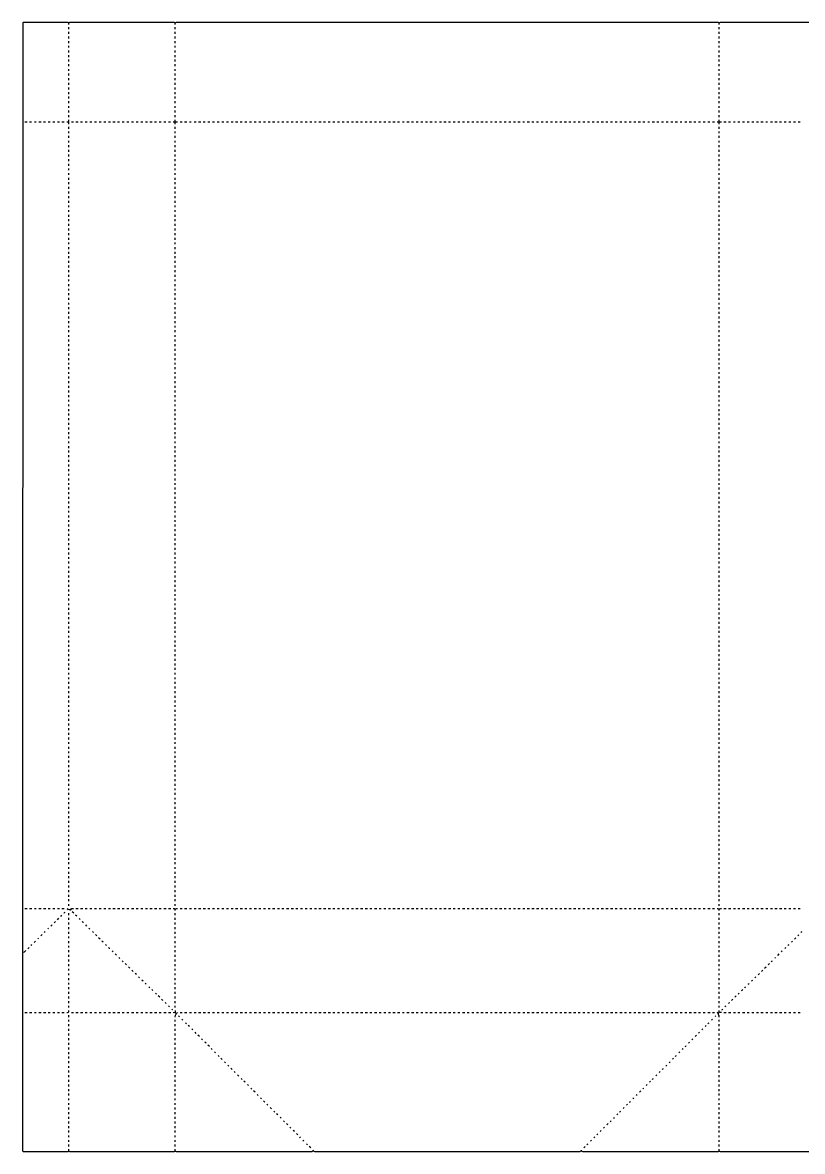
# Model space of a CAD drawing. Extents: x 917 to 8878, y 665 to 6428.
# Drawn here: x 917 to 4896, y 665 to 6428 of the extents above; entities that cross this region are included whole.
import ezdxf

# ---------------------------------------------------------------- set-up
doc = ezdxf.new("R2010")
doc.units = 0
doc.layers.get('0').update_dxf_attribs({"linetype": 'CONTINUOUS'})

msp = doc.modelspace()

# ---------------------------------------------------------------- linework, layer by layer
at = {"color": 7, "linetype": 'CONTINUOUS'}
for points in [[(5011, 6428), (4476, 6428), (4474.1, 6426.8), (4473, 6426), (4469.1, 6427.2), (4468, 6428), (1700, 6428), (1698.1, 6426.8), (1697, 6426, -0.191863), (1692, 6428), (1157, 6428), (1155.1, 6426.8), (1154, 6426, -0.191863), (1149, 6428), (920, 6428, 0.087552), (917.5, 6425), (917, 1683), (917, 668), (920, 665), (1149, 665, -0.120666), (1153, 667, -0.120666), (1157, 665), (1692, 665, -0.120666), (1696, 667, -0.120666), (1700, 665), (2394, 665, -0.079147), (2400, 668)], [(1153, 5910, 0.137217), (1151, 5921), (1151.2, 5921.9), (1152.6, 5925.1), (1153, 5931)], [(1142, 1905), (1149, 1901), (1160, 1899), (1162, 1898, 0.162278), (1166, 1904)], [(1160, 1899, -0.314561), (1166, 1904), (1167, 1905), (1176, 1905)], [(1685, 1905, -0.225288), (1694, 1903), (1698, 1903), (1699.1, 1903.8, -0.174795), (1708, 1905)], [(4461, 1905, -0.225288), (4470, 1903), (4474, 1903), (4475.1, 1903.8, -0.174795), (4484, 1905)], [(1129, 1882, -0.083767), (1134, 1886)], [(1061, 1815, -0.071068), (1068, 1821)], [(4890, 1783, -0.083767), (4895, 1787)], [(994, 1750, -0.083767), (999, 1754)], [(4873, 1766, -0.087559), (4879, 1771)], [(4806, 1701, 0.108348), (4812, 1706)], [(4823, 1717, -0.087559), (4829, 1722)], [(4737, 1633, -0.087559), (4743, 1638)], [(4687, 1584, -0.071068), (4694, 1590)], [(4602, 1501, -0.087559), (4608, 1506)], [(4620, 1519, 0.150937), (4625, 1523)], [(4636, 1534, -0.071068), (4643, 1540)], [(4586, 1486, 0.113888), (4592, 1491)], [(1142, 1374, 0.183117), (1151.5, 1375.5, 0.199901), (1153, 1385)], [(1683, 1387, -0.183481), (1678, 1392)], [(4465, 1367), (4467, 1369), (4468, 1371, 0.09902), (4472, 1376), (4472, 1385)], [(4485, 1387, 0.213245), (4490, 1392)], [(4502, 1403, -0.087559), (4508, 1408)], [(1696, 1351), (1696.5, 1361, -0.068175), (1701, 1366), (1701, 1368), (1701, 1371)], [(4468, 1371, -0.126966), (4461, 1374)], [(4472, 1351, 0.123526), (4467, 1369)], [(4415, 1317, -0.087559), (4421, 1322)], [(4248, 1150, -0.087559), (4254, 1155)], [(4298, 1200, -0.087559), (4304, 1205)], [(4131, 1033, -0.087559), (4137, 1038)], [(4182, 1084, -0.09902), (4187, 1088)], [(4082, 984, -0.09902), (4087, 988)], [(3964, 866, -0.087559), (3970, 871)], [(4014, 916, -0.087559), (4020, 921)], [(3847, 749, -0.087559), (3853, 754)], [(3797, 699, -0.087559), (3803, 704)], [(2398, 672), (2400, 670), (2400, 668, -0.085094), (2406, 665), (3762, 665, -0.079147), (3768, 668, -0.256569), (3770, 672)], [(3768, 668, -0.085094), (3774, 665), (4468, 665, -0.120666), (4472, 667, -0.120666), (4476, 665), (5011, 665, -0.120666), (5015, 667, -0.120666), (5019, 665), (5555, 665, -0.120666), (5559, 667)]]:
    msp.add_lwpolyline(points, format="xyb", dxfattribs=at)
for points in [[(1153, 6418), (1153, 6426)], [(1153, 6394), (1153, 6404)], [(1696, 6418), (1696, 6426)], [(1696, 6394), (1696, 6404)], [(4472, 6418), (4472, 6426)], [(4472, 6394), (4472, 6404)], [(1153, 6370), (1153, 6380)], [(1153, 6347), (1153, 6357)], [(1696, 6370), (1696, 6380)], [(1696, 6347), (1696, 6357)], [(4472, 6370), (4472, 6380)], [(4472, 6347), (4472, 6357)], [(1153, 6323), (1153, 6333)], [(1153, 6300), (1153, 6309)], [(1153, 6276), (1153, 6286)], [(1696, 6323), (1696, 6333)], [(1696, 6300), (1696, 6309)], [(1696, 6276), (1696, 6286)], [(4472, 6323), (4472, 6333)], [(4472, 6300), (4472, 6309)], [(4472, 6276), (4472, 6286)], [(1153, 6252), (1153, 6262)], [(1153, 6229), (1153, 6239)], [(1696, 6252), (1696, 6262)], [(1696, 6229), (1696, 6239)], [(4472, 6252), (4472, 6262)], [(4472, 6229), (4472, 6239)], [(1153, 6205), (1153, 6215)], [(1153, 6181), (1153, 6191)], [(1153, 6158), (1153, 6168)], [(1696, 6205), (1696, 6215)], [(1696, 6181), (1696, 6191)], [(1696, 6158), (1696, 6168)], [(4472, 6205), (4472, 6215)], [(4472, 6181), (4472, 6191)], [(4472, 6158), (4472, 6168)], [(1153, 6134), (1153, 6144)], [(1153, 6111), (1153, 6120)], [(1696, 6134), (1696, 6144)], [(1696, 6111), (1696, 6120)], [(4472, 6134), (4472, 6144)], [(4472, 6111), (4472, 6120)], [(1153, 6087), (1153, 6097)], [(1153, 6063), (1153, 6073)], [(1696, 6087), (1696, 6097)], [(1696, 6063), (1696, 6073)], [(4472, 6087), (4472, 6097)], [(4472, 6063), (4472, 6073)], [(1153, 6040), (1153, 6050)], [(1153, 6016), (1153, 6026)], [(1153, 5993), (1153, 6002)], [(1696, 6040), (1696, 6050)], [(1696, 6016), (1696, 6026)], [(1696, 5993), (1696, 6002)], [(4472, 6040), (4472, 6050)], [(4472, 6016), (4472, 6026)], [(4472, 5993), (4472, 6002)], [(1153, 5969), (1153, 5979)], [(1153, 5945), (1153, 5955)], [(1696, 5969), (1696, 5979)], [(1696, 5945), (1696, 5955)], [(4472, 5969), (4472, 5979)], [(4472, 5945), (4472, 5955)], [(929, 5921), (940, 5921)], [(953, 5921), (963, 5921)], [(977, 5921), (987, 5921)], [(1000, 5921), (1011, 5921)], [(1024, 5921), (1034, 5921)], [(1048, 5921), (1058, 5921)], [(1071, 5921), (1081, 5921)], [(1095, 5921), (1105, 5921)], [(1118, 5921), (1129, 5921)], [(1142, 5921), (1151, 5921)], [(1153, 5886), (1153, 5896)], [(1166, 5921), (1176, 5921)], [(1189, 5921), (1200, 5921)], [(1213, 5921), (1223, 5921)], [(1236, 5921), (1247, 5921)], [(1260, 5921), (1270, 5921)], [(1284, 5921), (1294, 5921)], [(1307, 5921), (1318, 5921)], [(1331, 5921), (1341, 5921)], [(1355, 5921), (1365, 5921)], [(1378, 5921), (1389, 5921)], [(1402, 5921), (1412, 5921)], [(1425, 5921), (1436, 5921)], [(1449, 5921), (1459, 5921)], [(1473, 5921), (1483, 5921)], [(1496, 5921), (1507, 5921)], [(1520, 5921), (1530, 5921)], [(1544, 5921), (1554, 5921)], [(1567, 5921), (1578, 5921)], [(1591, 5921), (1601, 5921)], [(1614, 5921), (1625, 5921)], [(1638, 5921), (1648, 5921)], [(1662, 5921), (1672, 5921)], [(1685, 5921), (1696, 5921), (1707, 5921)], [(1696, 5910), (1696, 5921), (1696, 5931)], [(1696, 5886), (1696, 5896)], [(1721, 5921), (1731, 5921)], [(1744, 5921), (1755, 5921)], [(1768, 5921), (1778, 5921)], [(1792, 5921), (1802, 5921)], [(1815, 5921), (1826, 5921)], [(1839, 5921), (1849, 5921)], [(1863, 5921), (1873, 5921)], [(1886, 5921), (1896, 5921)], [(1910, 5921), (1920, 5921)], [(1933, 5921), (1944, 5921)], [(1957, 5921), (1967, 5921)], [(1981, 5921), (1991, 5921)], [(2004, 5921), (2015, 5921)], [(2028, 5921), (2038, 5921)], [(2051, 5921), (2062, 5921)], [(2075, 5921), (2085, 5921)], [(2099, 5921), (2109, 5921)], [(2122, 5921), (2133, 5921)], [(2146, 5921), (2156, 5921)], [(2170, 5921), (2180, 5921)], [(2193, 5921), (2204, 5921)], [(2217, 5921), (2227, 5921)], [(2240, 5921), (2251, 5921)], [(2264, 5921), (2274, 5921)], [(2288, 5921), (2298, 5921)], [(2311, 5921), (2322, 5921)], [(2335, 5921), (2345, 5921)], [(2359, 5921), (2369, 5921)], [(2382, 5921), (2393, 5921)], [(2406, 5921), (2416, 5921)], [(2429, 5921), (2440, 5921)], [(2453, 5921), (2463, 5921)], [(2477, 5921), (2487, 5921)], [(2500, 5921), (2511, 5921)], [(2524, 5921), (2534, 5921)], [(2548, 5921), (2558, 5921)], [(2571, 5921), (2582, 5921)], [(2595, 5921), (2605, 5921)], [(2618, 5921), (2629, 5921)], [(2642, 5921), (2652, 5921)], [(2666, 5921), (2676, 5921)], [(2689, 5921), (2700, 5921)], [(2713, 5921), (2723, 5921)], [(2737, 5921), (2747, 5921)], [(2760, 5921), (2770, 5921)], [(2784, 5921), (2794, 5921)], [(2807, 5921), (2818, 5921)], [(2831, 5921), (2841, 5921)], [(2855, 5921), (2865, 5921)], [(2878, 5921), (2889, 5921)], [(2902, 5921), (2912, 5921)], [(2926, 5921), (2936, 5921)], [(2949, 5921), (2959, 5921)], [(2973, 5921), (2983, 5921)], [(2996, 5921), (3007, 5921)], [(3020, 5921), (3030, 5921)], [(3044, 5921), (3054, 5921)], [(3067, 5921), (3078, 5921)], [(3091, 5921), (3101, 5921)], [(3115, 5921), (3125, 5921)], [(3138, 5921), (3148, 5921)], [(3162, 5921), (3172, 5921)], [(3185, 5921), (3196, 5921)], [(3209, 5921), (3219, 5921)], [(3233, 5921), (3243, 5921)], [(3256, 5921), (3267, 5921)], [(3280, 5921), (3290, 5921)], [(3304, 5921), (3314, 5921)], [(3327, 5921), (3337, 5921)], [(3351, 5921), (3361, 5921)], [(3374, 5921), (3385, 5921)], [(3398, 5921), (3408, 5921)], [(3422, 5921), (3432, 5921)], [(3445, 5921), (3456, 5921)], [(3469, 5921), (3479, 5921)], [(3492, 5921), (3503, 5921)], [(3516, 5921), (3526, 5921)], [(3540, 5921), (3550, 5921)], [(3563, 5921), (3574, 5921)], [(3587, 5921), (3597, 5921)], [(3611, 5921), (3621, 5921)], [(3634, 5921), (3645, 5921)], [(3658, 5921), (3668, 5921)], [(3681, 5921), (3692, 5921)], [(3705, 5921), (3715, 5921)], [(3729, 5921), (3739, 5921)], [(3752, 5921), (3763, 5921)], [(3776, 5921), (3786, 5921)], [(3800, 5921), (3810, 5921)], [(3823, 5921), (3834, 5921)], [(3847, 5921), (3857, 5921)], [(3870, 5921), (3881, 5921)], [(3894, 5921), (3904, 5921)], [(3918, 5921), (3928, 5921)], [(3941, 5921), (3952, 5921)], [(3965, 5921), (3975, 5921)], [(3989, 5921), (3999, 5921)], [(4012, 5921), (4023, 5921)], [(4036, 5921), (4046, 5921)], [(4059, 5921), (4070, 5921)], [(4083, 5921), (4093, 5921)], [(4107, 5921), (4117, 5921)], [(4130, 5921), (4141, 5921)], [(4154, 5921), (4164, 5921)], [(4178, 5921), (4188, 5921)], [(4201, 5921), (4212, 5921)], [(4225, 5921), (4235, 5921)], [(4248, 5921), (4259, 5921)], [(4272, 5921), (4282, 5921)], [(4296, 5921), (4306, 5921)], [(4319, 5921), (4330, 5921)], [(4343, 5921), (4353, 5921)], [(4367, 5921), (4377, 5921)], [(4390, 5921), (4400, 5921)], [(4414, 5921), (4424, 5921)], [(4437, 5921), (4448, 5921)], [(4461, 5921), (4472, 5921), (4483, 5921)], [(4472, 5910), (4472, 5921), (4472, 5931)], [(4472, 5886), (4472, 5896)], [(4496, 5921), (4507, 5921)], [(4520, 5921), (4530, 5921)], [(4544, 5921), (4554, 5921)], [(4567, 5921), (4578, 5921)], [(4591, 5921), (4601, 5921)], [(4615, 5921), (4625, 5921)], [(4638, 5921), (4649, 5921)], [(4662, 5921), (4672, 5921)], [(4685, 5921), (4696, 5921)], [(4709, 5921), (4719, 5921)], [(4733, 5921), (4743, 5921)], [(4756, 5921), (4767, 5921)], [(4780, 5921), (4790, 5921)], [(4804, 5921), (4814, 5921)], [(4827, 5921), (4838, 5921)], [(4851, 5921), (4861, 5921)], [(4874, 5921), (4885, 5921)], [(1153, 5863), (1153, 5872)], [(1153, 5839), (1153, 5849)], [(1153, 5815), (1153, 5825)], [(1696, 5863), (1696, 5872)], [(1696, 5839), (1696, 5849)], [(1696, 5815), (1696, 5825)], [(4472, 5863), (4472, 5872)], [(4472, 5839), (4472, 5849)], [(4472, 5815), (4472, 5825)], [(1153, 5792), (1153, 5802)], [(1153, 5768), (1153, 5778)], [(1696, 5792), (1696, 5802)], [(1696, 5768), (1696, 5778)], [(4472, 5792), (4472, 5802)], [(4472, 5768), (4472, 5778)], [(1153, 5744), (1153, 5754)], [(1153, 5721), (1153, 5731)], [(1153, 5697), (1153, 5707)], [(1696, 5744), (1696, 5754)], [(1696, 5721), (1696, 5731)], [(1696, 5697), (1696, 5707)], [(4472, 5744), (4472, 5754)], [(4472, 5721), (4472, 5731)], [(4472, 5697), (4472, 5707)], [(1153, 5674), (1153, 5683)], [(1153, 5650), (1153, 5660)], [(1696, 5674), (1696, 5683)], [(1696, 5650), (1696, 5660)], [(4472, 5674), (4472, 5683)], [(4472, 5650), (4472, 5660)], [(1153, 5626), (1153, 5636)], [(1153, 5603), (1153, 5613)], [(1696, 5626), (1696, 5636)], [(1696, 5603), (1696, 5613)], [(4472, 5626), (4472, 5636)], [(4472, 5603), (4472, 5613)], [(1153, 5579), (1153, 5589)], [(1153, 5556), (1153, 5565)], [(1153, 5532), (1153, 5542)], [(1696, 5579), (1696, 5589)], [(1696, 5556), (1696, 5565)], [(1696, 5532), (1696, 5542)], [(4472, 5579), (4472, 5589)], [(4472, 5556), (4472, 5565)], [(4472, 5532), (4472, 5542)], [(1153, 5508), (1153, 5518)], [(1153, 5485), (1153, 5494)], [(1696, 5508), (1696, 5518)], [(1696, 5485), (1696, 5494)], [(4472, 5508), (4472, 5518)], [(4472, 5485), (4472, 5494)], [(1153, 5461), (1153, 5471)], [(1153, 5437), (1153, 5447)], [(1153, 5414), (1153, 5424)], [(1696, 5461), (1696, 5471)], [(1696, 5437), (1696, 5447)], [(1696, 5414), (1696, 5424)], [(4472, 5461), (4472, 5471)], [(4472, 5437), (4472, 5447)], [(4472, 5414), (4472, 5424)], [(1153, 5390), (1153, 5400)], [(1153, 5367), (1153, 5376)], [(1696, 5390), (1696, 5400)], [(1696, 5367), (1696, 5376)], [(4472, 5390), (4472, 5400)], [(4472, 5367), (4472, 5376)], [(1153, 5343), (1153, 5353)], [(1153, 5319), (1153, 5329)], [(1153, 5296), (1153, 5306)], [(1696, 5343), (1696, 5353)], [(1696, 5319), (1696, 5329)], [(1696, 5296), (1696, 5306)], [(4472, 5343), (4472, 5353)], [(4472, 5319), (4472, 5329)], [(4472, 5296), (4472, 5306)], [(1153, 5272), (1153, 5282)], [(1153, 5248), (1153, 5258)], [(1696, 5272), (1696, 5282)], [(1696, 5248), (1696, 5258)], [(4472, 5272), (4472, 5282)], [(4472, 5248), (4472, 5258)], [(1153, 5225), (1153, 5235)], [(1153, 5201), (1153, 5211)], [(1153, 5178), (1153, 5187)], [(1696, 5225), (1696, 5235)], [(1696, 5201), (1696, 5211)], [(1696, 5178), (1696, 5187)], [(4472, 5225), (4472, 5235)], [(4472, 5201), (4472, 5211)], [(4472, 5178), (4472, 5187)], [(1153, 5154), (1153, 5164)], [(1153, 5130), (1153, 5140)], [(1696, 5154), (1696, 5164)], [(1696, 5130), (1696, 5140)], [(4472, 5154), (4472, 5164)], [(4472, 5130), (4472, 5140)], [(1153, 5107), (1153, 5117)], [(1153, 5083), (1153, 5093)], [(1696, 5107), (1696, 5117)], [(1696, 5083), (1696, 5093)], [(4472, 5107), (4472, 5117)], [(4472, 5083), (4472, 5093)], [(1153, 5060), (1153, 5069)], [(1153, 5036), (1153, 5046)], [(1153, 5012), (1153, 5022)], [(1696, 5060), (1696, 5069)], [(1696, 5036), (1696, 5046)], [(1696, 5012), (1696, 5022)], [(4472, 5060), (4472, 5069)], [(4472, 5036), (4472, 5046)], [(4472, 5012), (4472, 5022)], [(1153, 4989), (1153, 4998)], [(1153, 4965), (1153, 4975)], [(1696, 4989), (1696, 4998)], [(1696, 4965), (1696, 4975)], [(4472, 4989), (4472, 4998)], [(4472, 4965), (4472, 4975)], [(1153, 4941), (1153, 4951)], [(1153, 4918), (1153, 4928)], [(1153, 4894), (1153, 4904)], [(1696, 4941), (1696, 4951)], [(1696, 4918), (1696, 4928)], [(1696, 4894), (1696, 4904)], [(4472, 4941), (4472, 4951)], [(4472, 4918), (4472, 4928)], [(4472, 4894), (4472, 4904)], [(1153, 4871), (1153, 4880)], [(1153, 4847), (1153, 4857)], [(1696, 4871), (1696, 4880)], [(1696, 4847), (1696, 4857)], [(4472, 4871), (4472, 4880)], [(4472, 4847), (4472, 4857)], [(1153, 4823), (1153, 4833)], [(1153, 4800), (1153, 4810)], [(1153, 4776), (1153, 4786)], [(1696, 4823), (1696, 4833)], [(1696, 4800), (1696, 4810)], [(1696, 4776), (1696, 4786)], [(4472, 4823), (4472, 4833)], [(4472, 4800), (4472, 4810)], [(4472, 4776), (4472, 4786)], [(1153, 4752), (1153, 4762)], [(1153, 4729), (1153, 4739)], [(1696, 4752), (1696, 4762)], [(1696, 4729), (1696, 4739)], [(4472, 4752), (4472, 4762)], [(4472, 4729), (4472, 4739)], [(1153, 4705), (1153, 4715)], [(1153, 4682), (1153, 4691)], [(1696, 4705), (1696, 4715)], [(1696, 4682), (1696, 4691)], [(4472, 4705), (4472, 4715)], [(4472, 4682), (4472, 4691)], [(1153, 4658), (1153, 4668)], [(1153, 4634), (1153, 4644)], [(1153, 4611), (1153, 4621)], [(1696, 4658), (1696, 4668)], [(1696, 4634), (1696, 4644)], [(1696, 4611), (1696, 4621)], [(4472, 4658), (4472, 4668)], [(4472, 4634), (4472, 4644)], [(4472, 4611), (4472, 4621)], [(1153, 4587), (1153, 4597)], [(1153, 4564), (1153, 4573)], [(1696, 4587), (1696, 4597)], [(1696, 4564), (1696, 4573)], [(4472, 4587), (4472, 4597)], [(4472, 4564), (4472, 4573)], [(1153, 4540), (1153, 4550)], [(1153, 4516), (1153, 4526)], [(1153, 4493), (1153, 4502)], [(1696, 4540), (1696, 4550)], [(1696, 4516), (1696, 4526)], [(1696, 4493), (1696, 4502)], [(4472, 4540), (4472, 4550)], [(4472, 4516), (4472, 4526)], [(4472, 4493), (4472, 4502)], [(1153, 4469), (1153, 4479)], [(1153, 4445), (1153, 4455)], [(1696, 4469), (1696, 4479)], [(1696, 4445), (1696, 4455)], [(4472, 4469), (4472, 4479)], [(4472, 4445), (4472, 4455)], [(1153, 4422), (1153, 4432)], [(1153, 4398), (1153, 4408)], [(1153, 4375), (1153, 4384)], [(1696, 4422), (1696, 4432)], [(1696, 4398), (1696, 4408)], [(1696, 4375), (1696, 4384)], [(4472, 4422), (4472, 4432)], [(4472, 4398), (4472, 4408)], [(4472, 4375), (4472, 4384)], [(1153, 4351), (1153, 4361)], [(1153, 4327), (1153, 4337)], [(1696, 4351), (1696, 4361)], [(1696, 4327), (1696, 4337)], [(4472, 4351), (4472, 4361)], [(4472, 4327), (4472, 4337)], [(1153, 4304), (1153, 4314)], [(1153, 4280), (1153, 4290)], [(1153, 4256), (1153, 4266)], [(1696, 4304), (1696, 4314)], [(1696, 4280), (1696, 4290)], [(1696, 4256), (1696, 4266)], [(4472, 4304), (4472, 4314)], [(4472, 4280), (4472, 4290)], [(4472, 4256), (4472, 4266)], [(1153, 4233), (1153, 4243)], [(1153, 4209), (1153, 4219)], [(1696, 4233), (1696, 4243)], [(1696, 4209), (1696, 4219)], [(4472, 4233), (4472, 4243)], [(4472, 4209), (4472, 4219)], [(1153, 4186), (1153, 4195)], [(1153, 4162), (1153, 4172)], [(1696, 4186), (1696, 4195)], [(1696, 4162), (1696, 4172)], [(4472, 4186), (4472, 4195)], [(4472, 4162), (4472, 4172)], [(1153, 4138), (1153, 4148)], [(1153, 4115), (1153, 4125)], [(1153, 4091), (1153, 4101)], [(1696, 4138), (1696, 4148)], [(1696, 4115), (1696, 4125)], [(1696, 4091), (1696, 4101)], [(4472, 4138), (4472, 4148)], [(4472, 4115), (4472, 4125)], [(4472, 4091), (4472, 4101)], [(1153, 4068), (1153, 4077)], [(1153, 4044), (1153, 4054)], [(1696, 4068), (1696, 4077)], [(1696, 4044), (1696, 4054)], [(4472, 4068), (4472, 4077)], [(4472, 4044), (4472, 4054)], [(1153, 4020), (1153, 4030)], [(1153, 3997), (1153, 4006)], [(1153, 3973), (1153, 3983)], [(1696, 4020), (1696, 4030)], [(1696, 3997), (1696, 4006)], [(1696, 3973), (1696, 3983)], [(4472, 4020), (4472, 4030)], [(4472, 3997), (4472, 4006)], [(4472, 3973), (4472, 3983)], [(1153, 3949), (1153, 3959)], [(1153, 3926), (1153, 3936)], [(1696, 3949), (1696, 3959)], [(1696, 3926), (1696, 3936)], [(4472, 3949), (4472, 3959)], [(4472, 3926), (4472, 3936)], [(1153, 3902), (1153, 3912)], [(1153, 3879), (1153, 3888)], [(1153, 3855), (1153, 3865)], [(1696, 3902), (1696, 3912)], [(1696, 3879), (1696, 3888)], [(1696, 3855), (1696, 3865)], [(4472, 3902), (4472, 3912)], [(4472, 3879), (4472, 3888)], [(4472, 3855), (4472, 3865)], [(1153, 3831), (1153, 3841)], [(1153, 3808), (1153, 3818)], [(1696, 3831), (1696, 3841)], [(1696, 3808), (1696, 3818)], [(4472, 3831), (4472, 3841)], [(4472, 3808), (4472, 3818)], [(1153, 3784), (1153, 3794)], [(1153, 3760), (1153, 3770)], [(1153, 3737), (1153, 3747)], [(1696, 3784), (1696, 3794)], [(1696, 3760), (1696, 3770)], [(1696, 3737), (1696, 3747)], [(4472, 3784), (4472, 3794)], [(4472, 3760), (4472, 3770)], [(4472, 3737), (4472, 3747)], [(1153, 3713), (1153, 3723)], [(1153, 3690), (1153, 3699)], [(1696, 3713), (1696, 3723)], [(1696, 3690), (1696, 3699)], [(4472, 3713), (4472, 3723)], [(4472, 3690), (4472, 3699)], [(1153, 3666), (1153, 3676)], [(1153, 3642), (1153, 3652)], [(1696, 3666), (1696, 3676)], [(1696, 3642), (1696, 3652)], [(4472, 3666), (4472, 3676)], [(4472, 3642), (4472, 3652)], [(1153, 3619), (1153, 3629)], [(1153, 3595), (1153, 3605)], [(1153, 3572), (1153, 3581)], [(1696, 3619), (1696, 3629)], [(1696, 3595), (1696, 3605)], [(1696, 3572), (1696, 3581)], [(4472, 3619), (4472, 3629)], [(4472, 3595), (4472, 3605)], [(4472, 3572), (4472, 3581)], [(1153, 3548), (1153, 3558)], [(1153, 3524), (1153, 3534)], [(1696, 3548), (1696, 3558)], [(1696, 3524), (1696, 3534)], [(4472, 3548), (4472, 3558)], [(4472, 3524), (4472, 3534)], [(1153, 3501), (1153, 3510)], [(1153, 3477), (1153, 3487)], [(1153, 3453), (1153, 3463)], [(1696, 3501), (1696, 3510)], [(1696, 3477), (1696, 3487)], [(1696, 3453), (1696, 3463)], [(4472, 3501), (4472, 3510)], [(4472, 3477), (4472, 3487)], [(4472, 3453), (4472, 3463)], [(1153, 3430), (1153, 3440)], [(1153, 3406), (1153, 3416)], [(1696, 3430), (1696, 3440)], [(1696, 3406), (1696, 3416)], [(4472, 3430), (4472, 3440)], [(4472, 3406), (4472, 3416)], [(1153, 3383), (1153, 3392)], [(1153, 3359), (1153, 3369)], [(1153, 3335), (1153, 3345)], [(1696, 3383), (1696, 3392)], [(1696, 3359), (1696, 3369)], [(1696, 3335), (1696, 3345)], [(4472, 3383), (4472, 3392)], [(4472, 3359), (4472, 3369)], [(4472, 3335), (4472, 3345)], [(1153, 3312), (1153, 3322)], [(1153, 3288), (1153, 3298)], [(1696, 3312), (1696, 3322)], [(1696, 3288), (1696, 3298)], [(4472, 3312), (4472, 3322)], [(4472, 3288), (4472, 3298)], [(1153, 3264), (1153, 3274)], [(1153, 3241), (1153, 3251)], [(1696, 3264), (1696, 3274)], [(1696, 3241), (1696, 3251)], [(4472, 3264), (4472, 3274)], [(4472, 3241), (4472, 3251)], [(1153, 3217), (1153, 3227)], [(1153, 3194), (1153, 3203)], [(1153, 3170), (1153, 3180)], [(1696, 3217), (1696, 3227)], [(1696, 3194), (1696, 3203)], [(1696, 3170), (1696, 3180)], [(4472, 3217), (4472, 3227)], [(4472, 3194), (4472, 3203)], [(4472, 3170), (4472, 3180)], [(1153, 3146), (1153, 3156)], [(1153, 3123), (1153, 3133)], [(1696, 3146), (1696, 3156)], [(1696, 3123), (1696, 3133)], [(4472, 3146), (4472, 3156)], [(4472, 3123), (4472, 3133)], [(1153, 3099), (1153, 3109)], [(1153, 3076), (1153, 3085)], [(1153, 3052), (1153, 3062)], [(1696, 3099), (1696, 3109)], [(1696, 3076), (1696, 3085)], [(1696, 3052), (1696, 3062)], [(4472, 3099), (4472, 3109)], [(4472, 3076), (4472, 3085)], [(4472, 3052), (4472, 3062)], [(1153, 3028), (1153, 3038)], [(1153, 3005), (1153, 3014)], [(1696, 3028), (1696, 3038)], [(1696, 3005), (1696, 3014)], [(4472, 3028), (4472, 3038)], [(4472, 3005), (4472, 3014)], [(1153, 2981), (1153, 2991)], [(1153, 2957), (1153, 2967)], [(1153, 2934), (1153, 2944)], [(1696, 2981), (1696, 2991)], [(1696, 2957), (1696, 2967)], [(1696, 2934), (1696, 2944)], [(4472, 2981), (4472, 2991)], [(4472, 2957), (4472, 2967)], [(4472, 2934), (4472, 2944)], [(1153, 2910), (1153, 2920)], [(1153, 2887), (1153, 2896)], [(1696, 2910), (1696, 2920)], [(1696, 2887), (1696, 2896)], [(4472, 2910), (4472, 2920)], [(4472, 2887), (4472, 2896)], [(1153, 2863), (1153, 2873)], [(1153, 2839), (1153, 2849)], [(1153, 2816), (1153, 2826)], [(1696, 2863), (1696, 2873)], [(1696, 2839), (1696, 2849)], [(1696, 2816), (1696, 2826)], [(4472, 2863), (4472, 2873)], [(4472, 2839), (4472, 2849)], [(4472, 2816), (4472, 2826)], [(1153, 2792), (1153, 2802)], [(1153, 2768), (1153, 2778)], [(1696, 2792), (1696, 2802)], [(1696, 2768), (1696, 2778)], [(4472, 2792), (4472, 2802)], [(4472, 2768), (4472, 2778)], [(1153, 2745), (1153, 2755)], [(1153, 2721), (1153, 2731)], [(1696, 2745), (1696, 2755)], [(1696, 2721), (1696, 2731)], [(4472, 2745), (4472, 2755)], [(4472, 2721), (4472, 2731)], [(1153, 2698), (1153, 2707)], [(1153, 2674), (1153, 2684)], [(1153, 2650), (1153, 2660)], [(1696, 2698), (1696, 2707)], [(1696, 2674), (1696, 2684)], [(1696, 2650), (1696, 2660)], [(4472, 2698), (4472, 2707)], [(4472, 2674), (4472, 2684)], [(4472, 2650), (4472, 2660)], [(1153, 2627), (1153, 2637)], [(1153, 2603), (1153, 2613)], [(1696, 2627), (1696, 2637)], [(1696, 2603), (1696, 2613)], [(4472, 2627), (4472, 2637)], [(4472, 2603), (4472, 2613)], [(1153, 2579), (1153, 2589)], [(1153, 2556), (1153, 2566)], [(1153, 2532), (1153, 2542)], [(1696, 2579), (1696, 2589)], [(1696, 2556), (1696, 2566)], [(1696, 2532), (1696, 2542)], [(4472, 2579), (4472, 2589)], [(4472, 2556), (4472, 2566)], [(4472, 2532), (4472, 2542)], [(1153, 2509), (1153, 2518)], [(1153, 2485), (1153, 2495)], [(1696, 2509), (1696, 2518)], [(1696, 2485), (1696, 2495)], [(4472, 2509), (4472, 2518)], [(4472, 2485), (4472, 2495)], [(1153, 2461), (1153, 2471)], [(1153, 2438), (1153, 2448)], [(1153, 2414), (1153, 2424)], [(1696, 2461), (1696, 2471)], [(1696, 2438), (1696, 2448)], [(1696, 2414), (1696, 2424)], [(4472, 2461), (4472, 2471)], [(4472, 2438), (4472, 2448)], [(4472, 2414), (4472, 2424)], [(1153, 2391), (1153, 2400)], [(1153, 2367), (1153, 2377)], [(1696, 2391), (1696, 2400)], [(1696, 2367), (1696, 2377)], [(4472, 2391), (4472, 2400)], [(4472, 2367), (4472, 2377)], [(1153, 2343), (1153, 2353)], [(1153, 2320), (1153, 2329)], [(1153, 2296), (1153, 2306)], [(1696, 2343), (1696, 2353)], [(1696, 2320), (1696, 2329)], [(1696, 2296), (1696, 2306)], [(4472, 2343), (4472, 2353)], [(4472, 2320), (4472, 2329)], [(4472, 2296), (4472, 2306)], [(1153, 2272), (1153, 2282)], [(1153, 2249), (1153, 2259)], [(1696, 2272), (1696, 2282)], [(1696, 2249), (1696, 2259)], [(4472, 2272), (4472, 2282)], [(4472, 2249), (4472, 2259)], [(1153, 2225), (1153, 2235)], [(1153, 2202), (1153, 2211)], [(1696, 2225), (1696, 2235)], [(1696, 2202), (1696, 2211)], [(4472, 2225), (4472, 2235)], [(4472, 2202), (4472, 2211)], [(1153, 2178), (1153, 2188)], [(1153, 2154), (1153, 2164)], [(1153, 2131), (1153, 2141)], [(1696, 2178), (1696, 2188)], [(1696, 2154), (1696, 2164)], [(1696, 2131), (1696, 2141)], [(4472, 2178), (4472, 2188)], [(4472, 2154), (4472, 2164)], [(4472, 2131), (4472, 2141)], [(1153, 2107), (1153, 2117)], [(1153, 2083), (1153, 2093)], [(1696, 2107), (1696, 2117)], [(1696, 2083), (1696, 2093)], [(4472, 2107), (4472, 2117)], [(4472, 2083), (4472, 2093)], [(1153, 2060), (1153, 2070)], [(1153, 2036), (1153, 2046)], [(1153, 2013), (1153, 2022)], [(1696, 2060), (1696, 2070)], [(1696, 2036), (1696, 2046)], [(1696, 2013), (1696, 2022)], [(4472, 2060), (4472, 2070)], [(4472, 2036), (4472, 2046)], [(4472, 2013), (4472, 2022)], [(1153, 1989), (1153, 1999)], [(1153, 1965), (1153, 1975)], [(1696, 1989), (1696, 1999)], [(1696, 1965), (1696, 1975)], [(4472, 1989), (4472, 1999)], [(4472, 1965), (4472, 1975)], [(929, 1905), (940, 1905)], [(953, 1905), (964, 1905)], [(977, 1905), (987, 1905)], [(1000, 1905), (1011, 1905)], [(1024, 1905), (1035, 1905)], [(1048, 1905), (1058, 1905)], [(1071, 1905), (1082, 1905)], [(1095, 1905), (1106, 1905)], [(1118, 1905), (1129, 1905)], [(1153, 1942), (1153, 1952)], [(1153, 1918), (1153, 1928)], [(1189, 1905), (1200, 1905)], [(1213, 1905), (1224, 1905)], [(1236, 1905), (1247, 1905)], [(1260, 1905), (1271, 1905)], [(1284, 1905), (1295, 1905)], [(1307, 1905), (1318, 1905)], [(1331, 1905), (1342, 1905)], [(1355, 1905), (1365, 1905)], [(1378, 1905), (1389, 1905)], [(1402, 1905), (1413, 1905)], [(1425, 1905), (1436, 1905)], [(1449, 1905), (1460, 1905)], [(1473, 1905), (1484, 1905)], [(1496, 1905), (1507, 1905)], [(1520, 1905), (1531, 1905)], [(1544, 1905), (1554, 1905)], [(1567, 1905), (1578, 1905)], [(1591, 1905), (1602, 1905)], [(1614, 1905), (1625, 1905)], [(1638, 1905), (1649, 1905)], [(1662, 1905), (1673, 1905)], [(1696, 1942), (1696, 1952)], [(1696, 1918), (1696, 1928)], [(1696, 1895), (1696, 1903)], [(1721, 1905), (1732, 1905)], [(1744, 1905), (1755, 1905)], [(1768, 1905), (1779, 1905)], [(1792, 1905), (1802, 1905)], [(1815, 1905), (1826, 1905)], [(1839, 1905), (1850, 1905)], [(1863, 1905), (1873, 1905)], [(1886, 1905), (1897, 1905)], [(1910, 1905), (1921, 1905)], [(1933, 1905), (1944, 1905)], [(1957, 1905), (1968, 1905)], [(1981, 1905), (1991, 1905)], [(2004, 1905), (2015, 1905)], [(2028, 1905), (2039, 1905)], [(2051, 1905), (2062, 1905)], [(2075, 1905), (2086, 1905)], [(2099, 1905), (2110, 1905)], [(2122, 1905), (2133, 1905)], [(2146, 1905), (2157, 1905)], [(2170, 1905), (2180, 1905)], [(2193, 1905), (2204, 1905)], [(2217, 1905), (2228, 1905)], [(2240, 1905), (2251, 1905)], [(2264, 1905), (2275, 1905)], [(2288, 1905), (2299, 1905)], [(2311, 1905), (2322, 1905)], [(2335, 1905), (2346, 1905)], [(2359, 1905), (2369, 1905)], [(2382, 1905), (2393, 1905)], [(2406, 1905), (2417, 1905)], [(2429, 1905), (2440, 1905)], [(2453, 1905), (2464, 1905)], [(2477, 1905), (2488, 1905)], [(2500, 1905), (2511, 1905)], [(2524, 1905), (2535, 1905)], [(2548, 1905), (2558, 1905)], [(2571, 1905), (2582, 1905)], [(2595, 1905), (2606, 1905)], [(2618, 1905), (2629, 1905)], [(2642, 1905), (2653, 1905)], [(2666, 1905), (2677, 1905)], [(2689, 1905), (2700, 1905)], [(2713, 1905), (2724, 1905)], [(2737, 1905), (2747, 1905)], [(2760, 1905), (2771, 1905)], [(2784, 1905), (2795, 1905)], [(2807, 1905), (2818, 1905)], [(2831, 1905), (2842, 1905)], [(2855, 1905), (2865, 1905)], [(2878, 1905), (2889, 1905)], [(2902, 1905), (2913, 1905)], [(2926, 1905), (2936, 1905)], [(2949, 1905), (2960, 1905)], [(2973, 1905), (2984, 1905)], [(2996, 1905), (3007, 1905)], [(3020, 1905), (3031, 1905)], [(3044, 1905), (3054, 1905)], [(3067, 1905), (3078, 1905)], [(3091, 1905), (3102, 1905)], [(3115, 1905), (3125, 1905)], [(3138, 1905), (3149, 1905)], [(3162, 1905), (3173, 1905)], [(3185, 1905), (3196, 1905)], [(3209, 1905), (3220, 1905)], [(3233, 1905), (3243, 1905)], [(3256, 1905), (3267, 1905)], [(3280, 1905), (3291, 1905)], [(3304, 1905), (3314, 1905)], [(3327, 1905), (3338, 1905)], [(3351, 1905), (3362, 1905)], [(3374, 1905), (3385, 1905)], [(3398, 1905), (3409, 1905)], [(3422, 1905), (3432, 1905)], [(3445, 1905), (3456, 1905)], [(3469, 1905), (3480, 1905)], [(3492, 1905), (3503, 1905)], [(3516, 1905), (3527, 1905)], [(3540, 1905), (3551, 1905)], [(3563, 1905), (3574, 1905)], [(3587, 1905), (3598, 1905)], [(3611, 1905), (3621, 1905)], [(3634, 1905), (3645, 1905)], [(3658, 1905), (3669, 1905)], [(3681, 1905), (3692, 1905)], [(3705, 1905), (3716, 1905)], [(3729, 1905), (3740, 1905)], [(3752, 1905), (3763, 1905)], [(3776, 1905), (3787, 1905)], [(3800, 1905), (3810, 1905)], [(3823, 1905), (3834, 1905)], [(3847, 1905), (3858, 1905)], [(3870, 1905), (3881, 1905)], [(3894, 1905), (3905, 1905)], [(3918, 1905), (3929, 1905)], [(3941, 1905), (3952, 1905)], [(3965, 1905), (3976, 1905)], [(3989, 1905), (3999, 1905)], [(4012, 1905), (4023, 1905)], [(4036, 1905), (4047, 1905)], [(4059, 1905), (4070, 1905)], [(4083, 1905), (4094, 1905)], [(4107, 1905), (4118, 1905)], [(4130, 1905), (4141, 1905)], [(4154, 1905), (4165, 1905)], [(4178, 1905), (4188, 1905)], [(4201, 1905), (4212, 1905)], [(4225, 1905), (4236, 1905)], [(4248, 1905), (4259, 1905)], [(4272, 1905), (4283, 1905)], [(4296, 1905), (4307, 1905)], [(4319, 1905), (4330, 1905)], [(4343, 1905), (4354, 1905)], [(4367, 1905), (4377, 1905)], [(4390, 1905), (4401, 1905)], [(4414, 1905), (4425, 1905)], [(4437, 1905), (4448, 1905)], [(4472, 1942), (4472, 1952)], [(4472, 1918), (4472, 1928)], [(4472, 1895), (4472, 1903)], [(4496, 1905), (4507, 1905)], [(4520, 1905), (4531, 1905)], [(4544, 1905), (4555, 1905)], [(4567, 1905), (4578, 1905)], [(4591, 1905), (4602, 1905)], [(4615, 1905), (4625, 1905)], [(4638, 1905), (4649, 1905)], [(4662, 1905), (4673, 1905)], [(4685, 1905), (4696, 1905)], [(4709, 1905), (4720, 1905)], [(4733, 1905), (4744, 1905)], [(4756, 1905), (4767, 1905)], [(4780, 1905), (4791, 1905)], [(4804, 1905), (4814, 1905)], [(4827, 1905), (4838, 1905)], [(4851, 1905), (4862, 1905)], [(4874, 1905), (4885, 1905)], [(1095, 1848), (1102, 1855)], [(1112, 1865), (1118, 1871)], [(1147, 1899), (1149, 1901)], [(1153, 1871), (1153, 1881)], [(1153, 1847), (1153, 1857)], [(1178, 1881), (1170, 1888)], [(1193, 1866), (1187, 1871)], [(1210, 1849), (1205, 1854)], [(1696, 1871), (1696, 1881)], [(1696, 1847), (1696, 1857)], [(4472, 1871), (4472, 1881)], [(4472, 1847), (4472, 1857)], [(1028, 1783), (1033, 1788)], [(1046, 1801), (1050, 1805)], [(1078, 1832), (1085, 1839)], [(1153, 1824), (1153, 1834)], [(1153, 1800), (1153, 1810)], [(1227, 1833), (1226, 1833), (1221, 1838)], [(1245, 1815), (1239, 1821)], [(1261, 1800), (1260, 1800), (1255, 1805)], [(1279, 1782), (1273, 1787)], [(1696, 1824), (1696, 1834)], [(1696, 1800), (1696, 1810)], [(4472, 1824), (4472, 1834)], [(4472, 1800), (4472, 1810)], [(976, 1732), (983, 1739)], [(1010, 1765), (1017, 1772)], [(1153, 1776), (1153, 1786)], [(1153, 1753), (1153, 1763)], [(1153, 1729), (1153, 1739)], [(1296, 1766), (1289, 1772)], [(1313, 1749), (1305, 1756)], [(1328, 1734), (1322, 1739)], [(1696, 1776), (1696, 1786)], [(1696, 1753), (1696, 1763)], [(1696, 1729), (1696, 1739)], [(4472, 1776), (4472, 1786)], [(4472, 1753), (4472, 1763)], [(4472, 1729), (4472, 1739)], [(4841, 1735), (4846, 1739)], [(4856, 1749), (4863, 1756)], [(917, 1683), (926, 1683.4), (932, 1689), (933, 1690)], [(943, 1700), (950, 1706)], [(960, 1717), (965, 1721)], [(1153, 1706), (1153, 1715)], [(1153, 1682), (1153, 1692)], [(1345, 1717), (1340, 1722)], [(1362, 1701), (1361, 1701), (1356, 1706)], [(1379, 1684), (1374, 1689)], [(1397, 1667), (1390, 1673)], [(1696, 1706), (1696, 1715)], [(1696, 1682), (1696, 1692)], [(4472, 1706), (4472, 1715)], [(4472, 1682), (4472, 1692)], [(4771, 1666), (4778, 1673)], [(4789, 1684), (4794, 1689)], [(1153, 1658), (1153, 1668)], [(1153, 1635), (1153, 1645)], [(1153, 1611), (1153, 1621)], [(1414, 1650), (1408, 1655)], [(1431, 1633), (1426, 1638)], [(1448, 1617), (1440, 1624)], [(1696, 1658), (1696, 1668)], [(1696, 1635), (1696, 1645)], [(1696, 1611), (1696, 1621)], [(4472, 1658), (4472, 1668)], [(4472, 1635), (4472, 1645)], [(4472, 1611), (4472, 1621)], [(4721, 1618), (4728, 1624)], [(4755, 1651), (4760, 1655)], [(1153, 1588), (1153, 1597)], [(1153, 1564), (1153, 1574)], [(1465, 1600), (1457, 1607)], [(1482, 1584), (1475, 1590)], [(1498, 1568), (1491, 1574)], [(1514, 1552), (1509, 1557)], [(1696, 1588), (1696, 1597)], [(1696, 1564), (1696, 1574)], [(4472, 1588), (4472, 1597)], [(4472, 1564), (4472, 1574)], [(4654, 1552), (4659, 1557)], [(4670, 1567), (4677, 1574)], [(4703, 1600), (4711, 1607)], [(1153, 1540), (1153, 1550)], [(1153, 1517), (1153, 1526)], [(1153, 1493), (1153, 1503)], [(1532, 1534), (1526, 1540)], [(1548, 1519), (1547, 1519), (1543, 1523)], [(1566, 1501), (1561, 1506)], [(1696, 1540), (1696, 1550)], [(1696, 1517), (1696, 1526)], [(1696, 1493), (1696, 1503)], [(4472, 1540), (4472, 1550)], [(4472, 1517), (4472, 1526)], [(4472, 1493), (4472, 1503)], [(1153, 1469), (1153, 1479)], [(1153, 1446), (1153, 1456)], [(1582, 1486), (1581, 1486), (1576, 1491)], [(1600, 1468), (1595, 1473)], [(1617, 1452), (1609, 1459)], [(1633, 1436), (1626, 1442)], [(1696, 1469), (1696, 1479)], [(1696, 1446), (1696, 1456)], [(4472, 1469), (4472, 1479)], [(4472, 1446), (4472, 1456)], [(4535, 1435), (4542, 1442)], [(4552, 1452), (4559, 1459)], [(4569, 1468), (4573.1, 1472.8), (4574, 1473)], [(1153, 1422), (1153, 1432)], [(1153, 1399), (1153, 1408)], [(1649, 1420), (1644, 1425)], [(1666, 1403), (1661, 1408)], [(1696, 1422), (1696, 1432)], [(1696, 1399), (1696, 1408)], [(1696, 1385), (1696, 1376), (1696, 1375), (1700, 1371), (1702, 1371), (1705.9, 1373.2), (1708, 1374)], [(4472, 1422), (4472, 1432)], [(4472, 1399), (4472, 1408)], [(4520, 1421), (4524, 1425)], [(929, 1374), (940, 1374)], [(953, 1374), (964, 1374)], [(977, 1374), (987, 1374)], [(1000, 1374), (1011, 1374)], [(1024, 1374), (1035, 1374)], [(1048, 1374), (1058, 1374)], [(1071, 1374), (1082, 1374)], [(1095, 1374), (1106, 1374)], [(1118, 1374), (1129, 1374)], [(1153, 1351), (1153, 1361)], [(1153, 1328), (1153, 1337)], [(1166, 1374), (1176, 1374)], [(1189, 1374), (1200, 1374)], [(1213, 1374), (1224, 1374)], [(1236, 1374), (1247, 1374)], [(1260, 1374), (1271, 1374)], [(1284, 1374), (1295, 1374)], [(1307, 1374), (1318, 1374)], [(1331, 1374), (1342, 1374)], [(1355, 1374), (1365, 1374)], [(1378, 1374), (1389, 1374)], [(1402, 1374), (1413, 1374)], [(1425, 1374), (1436, 1374)], [(1449, 1374), (1460, 1374)], [(1473, 1374), (1484, 1374)], [(1496, 1374), (1507, 1374)], [(1520, 1374), (1531, 1374)], [(1544, 1374), (1554, 1374)], [(1567, 1374), (1578, 1374)], [(1591, 1374), (1602, 1374)], [(1614, 1374), (1625, 1374)], [(1638, 1374), (1649, 1374)], [(1662, 1374), (1673, 1374)], [(1685, 1374), (1696, 1376)], [(1696, 1328), (1696, 1337)], [(1703, 1367), (1701, 1368)], [(1718, 1352), (1713, 1357)], [(1721, 1374), (1732, 1374)], [(1735, 1335), (1730, 1340)], [(1744, 1374), (1755, 1374)], [(1768, 1374), (1779, 1374)], [(1792, 1374), (1802, 1374)], [(1815, 1374), (1826, 1374)], [(1839, 1374), (1850, 1374)], [(1863, 1374), (1873, 1374)], [(1886, 1374), (1897, 1374)], [(1910, 1374), (1921, 1374)], [(1933, 1374), (1944, 1374)], [(1957, 1374), (1968, 1374)], [(1981, 1374), (1991, 1374)], [(2004, 1374), (2015, 1374)], [(2028, 1374), (2039, 1374)], [(2051, 1374), (2062, 1374)], [(2075, 1374), (2086, 1374)], [(2099, 1374), (2110, 1374)], [(2122, 1374), (2133, 1374)], [(2146, 1374), (2157, 1374)], [(2170, 1374), (2180, 1374)], [(2193, 1374), (2204, 1374)], [(2217, 1374), (2228, 1374)], [(2240, 1374), (2251, 1374)], [(2264, 1374), (2275, 1374)], [(2288, 1374), (2299, 1374)], [(2311, 1374), (2322, 1374)], [(2335, 1374), (2346, 1374)], [(2359, 1374), (2369, 1374)], [(2382, 1374), (2393, 1374)], [(2406, 1374), (2417, 1374)], [(2429, 1374), (2440, 1374)], [(2453, 1374), (2464, 1374)], [(2477, 1374), (2488, 1374)], [(2500, 1374), (2511, 1374)], [(2524, 1374), (2535, 1374)], [(2548, 1374), (2558, 1374)], [(2571, 1374), (2582, 1374)], [(2595, 1374), (2606, 1374)], [(2618, 1374), (2629, 1374)], [(2642, 1374), (2653, 1374)], [(2666, 1374), (2677, 1374)], [(2689, 1374), (2700, 1374)], [(2713, 1374), (2724, 1374)], [(2737, 1374), (2747, 1374)], [(2760, 1374), (2771, 1374)], [(2784, 1374), (2795, 1374)], [(2807, 1374), (2818, 1374)], [(2831, 1374), (2842, 1374)], [(2855, 1374), (2865, 1374)], [(2878, 1374), (2889, 1374)], [(2902, 1374), (2913, 1374)], [(2926, 1374), (2936, 1374)], [(2949, 1374), (2960, 1374)], [(2973, 1374), (2984, 1374)], [(2996, 1374), (3007, 1374)], [(3020, 1374), (3031, 1374)], [(3044, 1374), (3054, 1374)], [(3067, 1374), (3078, 1374)], [(3091, 1374), (3102, 1374)], [(3115, 1374), (3125, 1374)], [(3138, 1374), (3149, 1374)], [(3162, 1374), (3173, 1374)], [(3185, 1374), (3196, 1374)], [(3209, 1374), (3220, 1374)], [(3233, 1374), (3243, 1374)], [(3256, 1374), (3267, 1374)], [(3280, 1374), (3291, 1374)], [(3304, 1374), (3314, 1374)], [(3327, 1374), (3338, 1374)], [(3351, 1374), (3362, 1374)], [(3374, 1374), (3385, 1374)], [(3398, 1374), (3409, 1374)], [(3422, 1374), (3432, 1374)], [(3445, 1374), (3456, 1374)], [(3469, 1374), (3480, 1374)], [(3492, 1374), (3503, 1374)], [(3516, 1374), (3527, 1374)], [(3540, 1374), (3551, 1374)], [(3563, 1374), (3574, 1374)], [(3587, 1374), (3598, 1374)], [(3611, 1374), (3621, 1374)], [(3634, 1374), (3645, 1374)], [(3658, 1374), (3669, 1374)], [(3681, 1374), (3692, 1374)], [(3705, 1374), (3716, 1374)], [(3729, 1374), (3740, 1374)], [(3752, 1374), (3763, 1374)], [(3776, 1374), (3787, 1374)], [(3800, 1374), (3810, 1374)], [(3823, 1374), (3834, 1374)], [(3847, 1374), (3858, 1374)], [(3870, 1374), (3881, 1374)], [(3894, 1374), (3905, 1374)], [(3918, 1374), (3929, 1374)], [(3941, 1374), (3952, 1374)], [(3965, 1374), (3976, 1374)], [(3989, 1374), (3999, 1374)], [(4012, 1374), (4023, 1374)], [(4036, 1374), (4047, 1374)], [(4059, 1374), (4070, 1374)], [(4083, 1374), (4094, 1374)], [(4107, 1374), (4118, 1374)], [(4130, 1374), (4141, 1374)], [(4154, 1374), (4165, 1374)], [(4178, 1374), (4188, 1374)], [(4201, 1374), (4212, 1374)], [(4225, 1374), (4236, 1374)], [(4248, 1374), (4259, 1374)], [(4272, 1374), (4283, 1374)], [(4296, 1374), (4307, 1374)], [(4319, 1374), (4330, 1374)], [(4343, 1374), (4354, 1374)], [(4367, 1374), (4377, 1374)], [(4390, 1374), (4401, 1374)], [(4414, 1374), (4425, 1374)], [(4433, 1335), (4438, 1340)], [(4437, 1374), (4448, 1374)], [(4451, 1353), (4455, 1357)], [(4484, 1374), (4477.1, 1374.4), (4472, 1376)], [(4472, 1328), (4472, 1337)], [(4496, 1374), (4507, 1374)], [(4520, 1374), (4531, 1374)], [(4544, 1374), (4555, 1374)], [(4567, 1374), (4578, 1374)], [(4591, 1374), (4602, 1374)], [(4615, 1374), (4625, 1374)], [(4638, 1374), (4649, 1374)], [(4662, 1374), (4673, 1374)], [(4685, 1374), (4696, 1374)], [(4709, 1374), (4720, 1374)], [(4733, 1374), (4744, 1374)], [(4756, 1374), (4767, 1374)], [(4780, 1374), (4791, 1374)], [(4804, 1374), (4814, 1374)], [(4827, 1374), (4838, 1374)], [(4851, 1374), (4862, 1374)], [(4874, 1374), (4885, 1374)], [(1153, 1304), (1153, 1314)], [(1153, 1280), (1153, 1290)], [(1696, 1304), (1696, 1314)], [(1696, 1280), (1696, 1290)], [(1753, 1317), (1748, 1322)], [(1768, 1302), (1762, 1308)], [(1785, 1285), (1780, 1290)], [(1803, 1267), (1797, 1273)], [(4366, 1268), (4371, 1273)], [(4383, 1285), (4388, 1290)], [(4401, 1303), (4406, 1308)], [(4472, 1304), (4472, 1314)], [(4472, 1280), (4472, 1290)], [(1153, 1257), (1153, 1267)], [(1153, 1233), (1153, 1243)], [(1153, 1210), (1153, 1219)], [(1696, 1257), (1696, 1267)], [(1696, 1233), (1696, 1243)], [(1696, 1210), (1696, 1219)], [(1820, 1251), (1812, 1258)], [(1835, 1235), (1830, 1240)], [(1853, 1217), (1847, 1223)], [(4316, 1218), (4321, 1223)], [(4333, 1235), (4338, 1240)], [(4349, 1251), (4356, 1258)], [(4472, 1257), (4472, 1267)], [(4472, 1233), (4472, 1243)], [(4472, 1210), (4472, 1219)], [(1153, 1186), (1153, 1196)], [(1153, 1162), (1153, 1172)], [(1696, 1186), (1696, 1196)], [(1696, 1162), (1696, 1172)], [(1870, 1200), (1863, 1207)], [(1885, 1185), (1880, 1190)], [(1902, 1168), (1897, 1173)], [(1920, 1150), (1915, 1155)], [(4266, 1168), (4271, 1173)], [(4284, 1186), (4288, 1190)], [(4472, 1186), (4472, 1196)], [(4472, 1162), (4472, 1172)], [(1153, 1139), (1153, 1149)], [(1153, 1115), (1153, 1125)], [(1153, 1091), (1153, 1101)], [(1696, 1139), (1696, 1149)], [(1696, 1115), (1696, 1125)], [(1696, 1091), (1696, 1101)], [(1935, 1135), (1929, 1141)], [(1952, 1118), (1947, 1123)], [(1970, 1100), (1964, 1106)], [(4199, 1101), (4204, 1106)], [(4216, 1118), (4221, 1123)], [(4234, 1136), (4239, 1141)], [(4472, 1139), (4472, 1149)], [(4472, 1115), (4472, 1125)], [(4472, 1091), (4472, 1101)], [(1153, 1068), (1153, 1078)], [(1153, 1044), (1153, 1054)], [(1696, 1068), (1696, 1078)], [(1696, 1044), (1696, 1054)], [(1987, 1084), (1980, 1090)], [(2002, 1068), (1997, 1073)], [(2020, 1050), (2014, 1056)], [(2037, 1033), (2032, 1038)], [(4149, 1051), (4154, 1056)], [(4166, 1068), (4171, 1073)], [(4472, 1068), (4472, 1078)], [(4472, 1044), (4472, 1054)], [(1153, 1021), (1153, 1030)], [(1153, 997), (1153, 1007)], [(1153, 973), (1153, 983)], [(1696, 1021), (1696, 1030)], [(1696, 997), (1696, 1007)], [(1696, 973), (1696, 983)], [(2052, 1018), (2046, 1024)], [(2069, 1001), (2064, 1006)], [(2087, 983), (2082, 988)], [(4099, 1001), (4104, 1006)], [(4117, 1019), (4122, 1024)], [(4472, 1021), (4472, 1030)], [(4472, 997), (4472, 1007)], [(4472, 973), (4472, 983)], [(1153, 950), (1153, 960)], [(1153, 926), (1153, 936)], [(1696, 950), (1696, 960)], [(1696, 926), (1696, 936)], [(2104, 967), (2096, 974)], [(2119, 951), (2114, 956)], [(2137, 933), (2131, 939)], [(2154, 917), (2147, 923)], [(4032, 934), (4037, 939)], [(4049, 951), (4054, 956)], [(4065, 967), (4072, 974)], [(4472, 950), (4472, 960)], [(4472, 926), (4472, 936)], [(1153, 903), (1153, 912)], [(1153, 879), (1153, 889)], [(1153, 855), (1153, 865)], [(1696, 903), (1696, 912)], [(1696, 879), (1696, 889)], [(1696, 855), (1696, 865)], [(2169, 901), (2164, 906)], [(2187, 883), (2181, 889)], [(2204, 866), (2199, 871)], [(3982, 884), (3987, 889)], [(3999, 901), (4004, 906)], [(4472, 903), (4472, 912)], [(4472, 879), (4472, 889)], [(4472, 855), (4472, 865)], [(1153, 832), (1153, 841)], [(1153, 808), (1153, 818)], [(1696, 832), (1696, 841)], [(1696, 808), (1696, 818)], [(2219, 851), (2213, 857)], [(2236, 834), (2231, 839)], [(2254, 816), (2248, 822)], [(2271, 800), (2263, 807)], [(3898, 800), (3905, 807)], [(3915, 817), (3920, 822)], [(3932, 834), (3937, 839)], [(3950, 852), (3955, 857)], [(4472, 832), (4472, 841)], [(4472, 808), (4472, 818)], [(1153, 784), (1153, 794)], [(1153, 761), (1153, 771)], [(1696, 784), (1696, 794)], [(1696, 761), (1696, 771)], [(2286, 784), (2281, 789)], [(2304, 766), (2298, 772)], [(2321, 749), (2314, 756)], [(3865, 767), (3870, 772)], [(3882, 784), (3887, 789)], [(4472, 784), (4472, 794)], [(4472, 761), (4472, 771)], [(1153, 737), (1153, 747)], [(1153, 714), (1153, 723)], [(1153, 690), (1153, 700)], [(1696, 737), (1696, 747)], [(1696, 714), (1696, 723)], [(1696, 690), (1696, 700)], [(2336, 734), (2331, 739)], [(2353, 717), (2348, 722)], [(2371, 699), (2366, 704)], [(3815, 717), (3820, 722)], [(3832, 734), (3837, 739)], [(4472, 737), (4472, 747)], [(4472, 714), (4472, 723)], [(4472, 690), (4472, 700)], [(1153, 667), (1153, 676)], [(1696, 667), (1696, 676)], [(2388, 683), (2380, 690)], [(3781, 683), (3788, 690)], [(4472, 667), (4472, 676)]]:
    msp.add_lwpolyline(points, dxfattribs=at)

doc.saveas('drawing.dxf')
